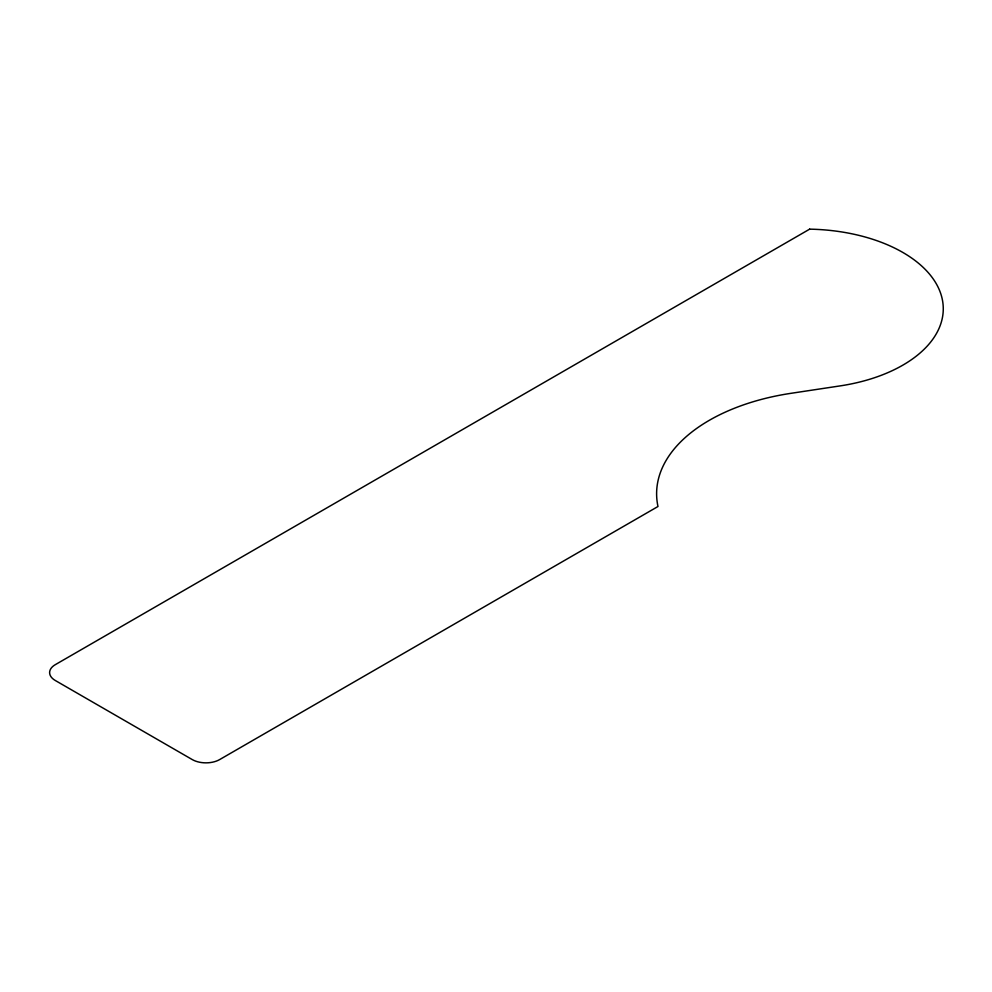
<?xml version="1.0" encoding="UTF-8"?>
<svg xmlns="http://www.w3.org/2000/svg" width="992" height="992" viewBox="0 0 992 992"><rect width="100%" height="100%" fill="white"/><g stroke="black" fill="none" stroke-linecap="round" stroke-linejoin="round"><path stroke-width="1.49" d="M809.646 229.152L55.279 664.677A19.369 11.185 0 0 0 55.279 680.487L192.25 759.574A19.369 11.185 0 0 0 219.654 759.574L657.981 506.503A179.713 103.763 0 0 1 790.835 393.34L840.187 385.888A138.024 79.682 0 0 0 942.4 299.882A138.024 79.682 0 0 0 809.646 229.152"/></g></svg>
